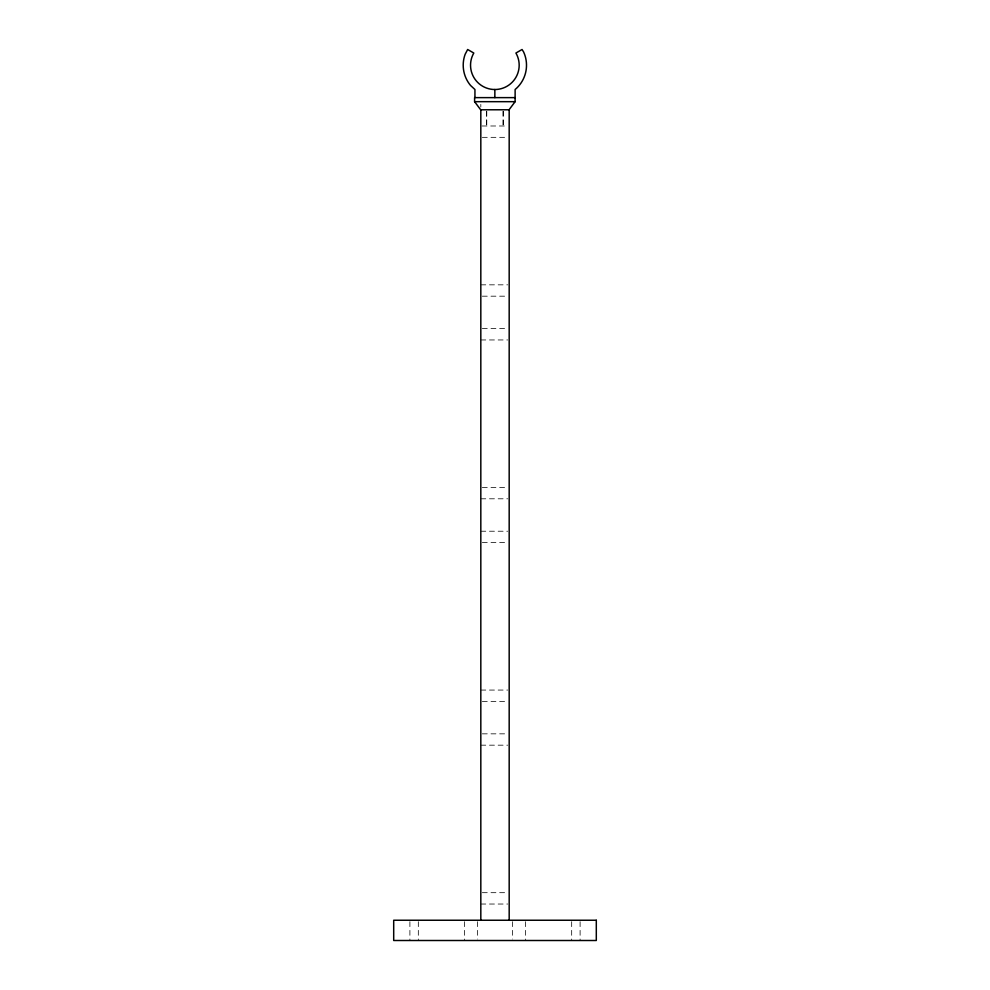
<?xml version="1.0" encoding="UTF-8"?>
<svg xmlns="http://www.w3.org/2000/svg" width="990" height="990" viewBox="0 0 990 990"><rect width="100%" height="100%" fill="white"/><g stroke="black" fill="none" stroke-linecap="round" stroke-linejoin="round"><path stroke-width="0.74" stroke-dasharray="4.95 3.71" d="M482.056 125.99L507.944 125.99M482.316 137.338L507.684 137.338M480.818 284.835L507.684 284.835M482.316 296.183L507.684 296.183M482.316 328.606L507.684 328.606M480.818 339.954L507.684 339.954M482.316 487.451L507.684 487.451M480.818 498.799L507.684 498.799M480.818 531.222L507.684 531.222M482.316 542.57L507.684 542.57M480.818 690.067L507.684 690.067M482.316 701.415L507.684 701.415M482.316 733.837L507.684 733.837M480.818 745.173L507.684 745.173M482.316 892.683L507.684 892.683M480.818 904.031L507.684 904.031M580.103 921.69L580.103 940.5M571.675 921.69L571.675 940.5M525.393 921.69L525.393 940.5M512.436 921.69L512.436 939.052M503.514 111.251L503.452 125.99M502.945 111.251L502.957 125.99M486.771 111.251L486.758 125.99M486.548 111.251L486.486 125.99M480.818 104.371L480.818 107.081M477.564 921.69L477.564 939.052M464.607 921.69L464.607 940.5M418.325 921.69L418.325 940.5M409.897 921.69L409.897 940.5"/><path stroke-width="1.49" d="M509.046 109.779L515.122 101.673L515.122 89.521A31.655 31.655 0 0 0 523.586 51.925L522.052 49.5L515.914 53.039A24.317 24.317 0 0 1 494.851 89.521L494.851 97.626M515.122 97.626L474.594 97.626L474.594 101.673L480.67 109.779L509.182 109.779L509.182 920.242M474.594 101.673L515.122 101.673M480.818 109.779L480.818 920.242M474.94 97.626L474.94 89.521L470.547 85.462A31.655 31.655 0 0 1 465.151 54.277L467.664 49.5L473.802 53.039A24.317 24.317 0 0 0 494.851 89.521M596.302 920.242L393.698 920.242L393.698 940.5L596.302 940.5L596.302 920.242"/></g></svg>
